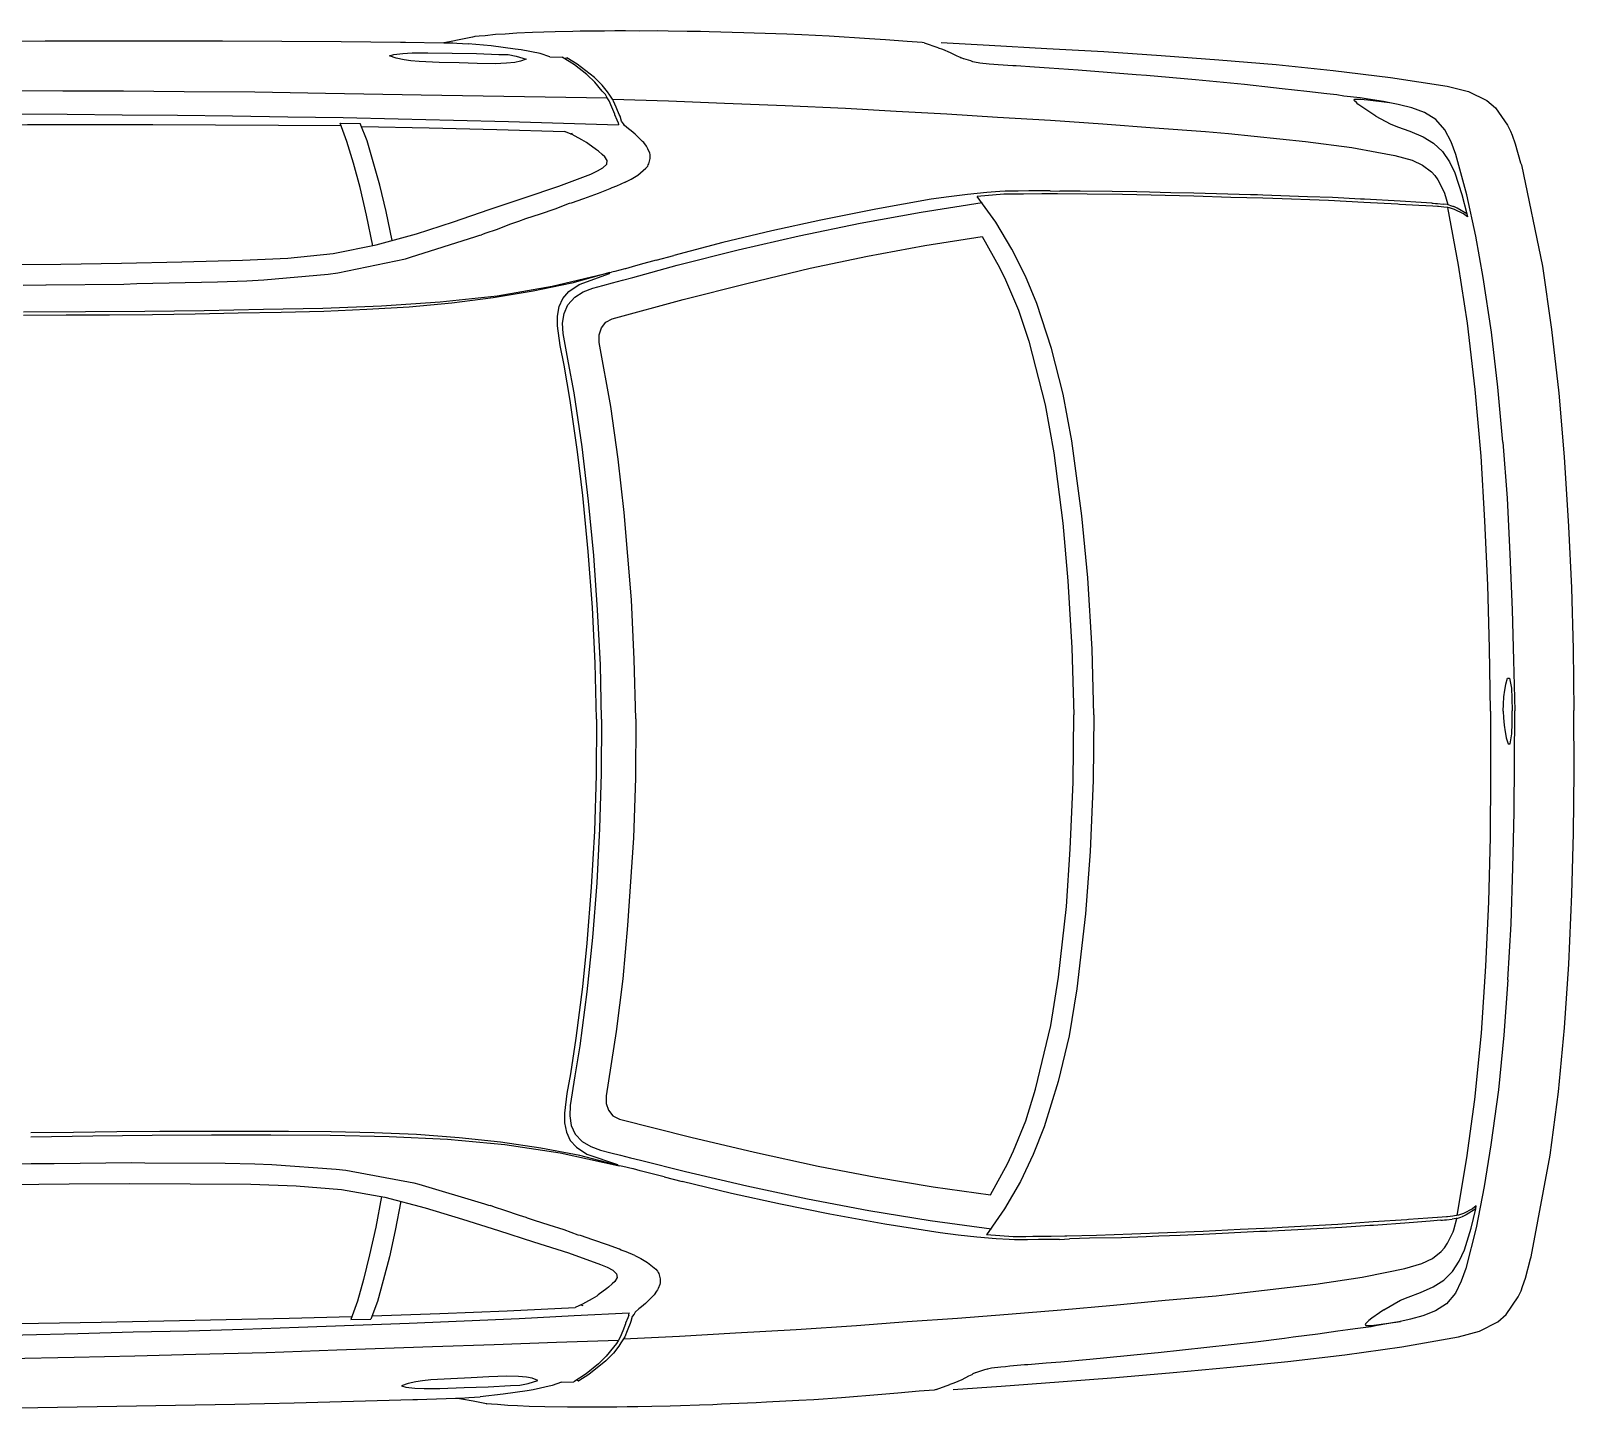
# Model space of a CAD drawing. Header units: inches. Extents: x 13 to 261, y -112 to -47.
# Drawn here: x 43.018 to 45.088, y -76.374 to -74.524 of the extents above; entities that cross this region are included whole.
import ezdxf

# ---------------------------------------------------------------- set-up
doc = ezdxf.new("R2010")
doc.units = ezdxf.units.IN
doc.header["$MEASUREMENT"] = 0

msp = doc.modelspace()

# ---------------------------------------------------------------- linework, layer by layer
at = {"linetype": 'Continuous'}
for p, q in [((43.5137, -74.5394), (43.5197, -74.5394)), ((43.5197, -74.5394), (43.5202, -74.5394)), ((43.5197, -74.5394), (43.5717, -74.5404)), ((44.2388, -74.54), (44.3033, -74.5434)), ((43.7138, -74.5591), (43.7304, -74.5595)), ((43.8057, -74.6473), (43.8062, -74.6503)), ((43.7413, -74.6624), (43.7443, -74.6614)), ((43.8283, -74.6626), (43.8228, -74.6582)), ((43.779, -74.6856), (43.7841, -74.69)), ((45.0157, -74.701), (45.0168, -74.704)), ((44.385, -74.7387), (44.3565, -74.7389)), ((44.385, -74.7387), (44.398, -74.739)), ((44.8967, -74.7551), (44.8977, -74.7551)), ((44.9042, -74.7555), (44.9117, -74.7564)), ((44.9438, -74.7697), (44.9444, -74.7736)), ((43.6205, -74.798), (43.6225, -74.7975)), ((43.8564, -74.8319), (43.8803, -74.8252)), ((43.7531, -74.8643), (43.794, -74.8494)), ((43.794, -74.8494), (43.7945, -74.8484)), ((43.7945, -74.8484), (43.7965, -74.8479)), ((43.801, -74.8469), (43.7965, -74.8479)), ((43.8145, -74.8433), (43.801, -74.8469)), ((43.8155, -74.8433), (43.8145, -74.8433)), ((43.7636, -76.0303), (43.8047, -76.0444)), ((43.8047, -76.0444), (43.8052, -76.0454)), ((43.8052, -76.0454), (43.8072, -76.0459)), ((43.8117, -76.0468), (43.8072, -76.0459)), ((43.8253, -76.0502), (43.8117, -76.0468)), ((43.8263, -76.0502), (43.8253, -76.0502)), ((43.8674, -76.0608), (43.8914, -76.0671)), ((43.6322, -76.0989), (43.6342, -76.0994)), ((44.9164, -76.1185), (44.9239, -76.1174)), ((44.9558, -76.1036), (44.9562, -76.0996)), ((44.9089, -76.119), (44.9099, -76.119)), ((44.3976, -76.1446), (44.3691, -76.1449)), ((44.3976, -76.1446), (44.4106, -76.144)), ((45.0289, -76.1709), (45.0299, -76.1679)), ((43.7927, -76.2085), (43.7976, -76.204)), ((43.7554, -76.2323), (43.7584, -76.2333)), ((43.8424, -76.2306), (43.8369, -76.2351)), ((43.82, -76.2463), (43.8205, -76.2433)), ((43.7297, -76.3361), (43.7463, -76.3354)), ((44.2549, -76.3459), (44.3194, -76.3413)), ((43.53, -76.3594), (43.536, -76.3593)), ((43.536, -76.3593), (43.588, -76.3573)), ((43.536, -76.3593), (43.5365, -76.3593))]:
    msp.add_line(p, q, dxfattribs=at)
for points in [[(42.7097, -74.5396), (42.7127, -74.5396), (42.7942, -74.5389), (42.8757, -74.5386), (42.9577, -74.5379), (43.0372, -74.5377), (43.1167, -74.5375), (43.1957, -74.5378), (43.2752, -74.5376), (43.3547, -74.5379), (43.4342, -74.5386), (43.5137, -74.5394)], [(43.6127, -74.5321), (43.6132, -74.532), (43.6102, -74.5326), (43.5947, -74.5357), (43.5792, -74.5389), (43.5717, -74.5404)], [(43.5717, -74.5404), (43.5742, -74.5404), (43.5772, -74.5404), (43.5807, -74.5403), (43.5837, -74.5403), (43.5892, -74.5408), (43.5967, -74.5412), (43.6043, -74.5416)], [(43.7138, -74.5591), (43.7009, -74.5548), (43.6753, -74.5495), (43.6673, -74.5486), (43.6353, -74.5444), (43.6043, -74.5416)], [(44.2158, -74.5402), (44.2133, -74.5397), (44.1932, -74.5384), (44.1642, -74.5361), (44.1427, -74.5348), (44.0887, -74.5313), (44.0517, -74.5296), (44.0317, -74.5288), (43.9881, -74.5272), (43.9741, -74.5268), (43.9276, -74.5257), (43.9161, -74.5253), (43.8981, -74.525), (43.8726, -74.5247), (43.8586, -74.5244), (43.8341, -74.5246), (43.8156, -74.5242), (43.8011, -74.5244), (43.7871, -74.5245), (43.7786, -74.5246), (43.7666, -74.5247), (43.7546, -74.5248), (43.7446, -74.5249), (43.7211, -74.5256), (43.6906, -74.5264), (43.6696, -74.5275), (43.6541, -74.5287), (43.6411, -74.5293), (43.6272, -74.5309), (43.6192, -74.5315), (43.6132, -74.532)], [(44.2158, -74.5402), (44.2343, -74.5465), (44.2348, -74.547), (44.2403, -74.5489), (44.2509, -74.5533), (44.2599, -74.5578), (44.2644, -74.5597), (44.2654, -74.5602)], [(44.3033, -74.5434), (44.3803, -74.5477), (44.4569, -74.552), (44.5339, -74.5573), (44.611, -74.5631), (44.688, -74.5694), (44.7646, -74.5772), (44.8412, -74.5866), (44.9173, -74.5984), (44.9459, -74.6056), (44.9705, -74.6174), (44.9821, -74.6273), (44.9983, -74.6507), (45.0024, -74.6586), (45.0044, -74.6641), (45.0085, -74.6756), (45.0157, -74.701)], [(43.499, -74.5579), (43.5049, -74.556), (43.5169, -74.5544), (43.5294, -74.5538), (43.5504, -74.5536), (43.5829, -74.5543), (43.6154, -74.5545), (43.6454, -74.5558), (43.6579, -74.5561), (43.6689, -74.5581), (43.6821, -74.5621)], [(43.6821, -74.5621), (43.6745, -74.565), (43.667, -74.5666), (43.656, -74.5677), (43.6405, -74.5683), (43.6165, -74.568), (43.5925, -74.5672), (43.5655, -74.5665), (43.5385, -74.5652), (43.5275, -74.5643), (43.5184, -74.5629), (43.5079, -74.561), (43.499, -74.5579)], [(43.8011, -74.6369), (43.8011, -74.6359), (43.797, -74.6264), (43.7934, -74.6179), (43.7909, -74.614), (43.7884, -74.6095), (43.7843, -74.605), (43.7742, -74.5931), (43.7641, -74.5832), (43.7636, -74.5827), (43.747, -74.5699), (43.7304, -74.5595)], [(43.7349, -74.562), (43.7364, -74.5604), (43.7369, -74.5604)], [(43.8149, -74.7273), (43.8229, -74.7232), (43.8298, -74.7191), (43.8318, -74.7176), (43.8428, -74.7085), (43.8452, -74.7055), (43.8457, -74.704), (43.8467, -74.7025), (43.8486, -74.6954), (43.8486, -74.6899), (43.8481, -74.688), (43.8455, -74.6825), (43.8445, -74.6805), (43.8435, -74.679), (43.8399, -74.674), (43.8384, -74.6725), (43.8369, -74.6711), (43.8283, -74.6626), (43.8228, -74.6582), (43.8193, -74.6557), (43.8142, -74.6513), (43.8127, -74.6488), (43.8102, -74.6453), (43.8081, -74.6388), (43.8071, -74.6363), (43.804, -74.6288), (43.803, -74.6264), (43.7994, -74.6184), (43.7979, -74.6159), (43.7944, -74.6104), (43.7913, -74.606), (43.7843, -74.597), (43.7737, -74.5866), (43.7505, -74.5688), (43.7369, -74.5604)], [(44.335, -74.5711), (44.315, -74.5698), (44.3095, -74.5693), (44.303, -74.5689), (44.2905, -74.5675), (44.281, -74.5656), (44.2785, -74.5646), (44.269, -74.5617), (44.2685, -74.5617), (44.2654, -74.5602)], [(44.2855, -74.5665), (44.281, -74.5656), (44.2785, -74.5646), (44.269, -74.5617), (44.2685, -74.5617), (44.2654, -74.5602)], [(44.3395, -74.5711), (44.3375, -74.5711), (44.335, -74.5711)], [(44.8535, -74.6235), (44.8515, -74.623), (44.838, -74.6201), (44.832, -74.6191), (44.8085, -74.6154), (44.8004, -74.6139), (44.7789, -74.6116), (44.7694, -74.6102), (44.7559, -74.6088), (44.7289, -74.6056), (44.6958, -74.6019), (44.6843, -74.6005), (44.6453, -74.5963), (44.5797, -74.5899), (44.5142, -74.584), (44.5002, -74.5831), (44.4226, -74.5768), (44.3836, -74.5742), (44.3641, -74.5728), (44.3395, -74.5711)], [(42.7628, -74.6042), (42.8848, -74.6041), (42.9728, -74.6043), (43.0608, -74.6045), (43.1423, -74.6048), (43.2238, -74.6055), (43.3183, -74.6062), (43.4133, -74.6078), (43.5414, -74.6102), (43.6244, -74.6115), (43.7079, -74.6127), (43.7909, -74.614)], [(43.5414, -74.6102), (43.6244, -74.6115), (43.7079, -74.6127), (43.7909, -74.614)], [(43.7979, -74.6159), (43.8729, -74.6182), (43.948, -74.6211), (44.0295, -74.6243), (44.1105, -74.6281), (44.1786, -74.632), (44.2461, -74.6354), (44.3142, -74.6398), (44.3852, -74.6441), (44.4557, -74.649), (44.5248, -74.6544), (44.5933, -74.6593), (44.6239, -74.662), (44.7275, -74.6726), (44.7895, -74.6805), (44.8231, -74.6867), (44.8471, -74.6915), (44.8702, -74.6978), (44.8843, -74.7042), (44.8963, -74.7131), (44.9009, -74.718), (44.9049, -74.724), (44.9126, -74.7394), (44.9136, -74.7419), (44.9182, -74.7569)], [(44.8215, -74.6384), (44.8015, -74.6254), (44.7975, -74.6225), (44.7955, -74.6205), (44.793, -74.618), (44.7925, -74.617), (44.7935, -74.616), (44.7985, -74.6159), (44.799, -74.6159), (44.801, -74.6159), (44.811, -74.6168), (44.8401, -74.6205)], [(44.9921, -75.0757), (44.9854, -75.0018), (44.9768, -74.9284), (44.9656, -74.855), (44.9556, -74.7995), (44.9436, -74.7442), (44.9291, -74.6898), (44.9225, -74.6728), (44.9143, -74.6569), (44.9022, -74.643), (44.8871, -74.6337), (44.8701, -74.6273), (44.8535, -74.6235)], [(42.7711, -74.6356), (42.8451, -74.6354), (42.9186, -74.6358), (42.9926, -74.6356), (43.0666, -74.6359), (43.1406, -74.6368), (43.2146, -74.6371), (43.2886, -74.638), (43.3626, -74.6393), (43.4366, -74.6406), (43.5106, -74.642), (43.5847, -74.6438), (43.6587, -74.6456), (43.7322, -74.648), (43.8062, -74.6503)], [(43.4767, -74.8123), (43.4683, -74.7714), (43.4595, -74.7344), (43.4507, -74.7015), (43.4419, -74.6726), (43.4327, -74.6482), (43.4597, -74.6484)], [(43.8057, -74.6473), (43.8042, -74.6438), (43.8011, -74.6369)], [(44.8215, -74.6384), (44.8408, -74.6491), (44.8508, -74.653)], [(43.4342, -74.6517), (43.3502, -74.6509), (43.2657, -74.6507), (43.1817, -74.6504), (43.0977, -74.6502), (43.0137, -74.6504), (42.9297, -74.6512), (42.8457, -74.6519)], [(43.5026, -74.8055), (43.4943, -74.7666), (43.4859, -74.7312), (43.4772, -74.6998), (43.4689, -74.6718), (43.4597, -74.6484)], [(43.4612, -74.6524), (43.5523, -74.6541), (43.6428, -74.6563), (43.7338, -74.659)], [(43.779, -74.6856), (43.779, -74.6856), (43.7765, -74.6836), (43.765, -74.6752), (43.7629, -74.6737), (43.7629, -74.6737), (43.7569, -74.6703), (43.7479, -74.6653), (43.7438, -74.6634), (43.7338, -74.659)], [(44.8508, -74.653), (44.8674, -74.6588), (44.8849, -74.6662), (44.899, -74.6746), (44.9111, -74.6859)], [(44.9111, -74.6859), (44.9202, -74.6999), (44.9274, -74.7148), (44.9371, -74.7437), (44.9438, -74.7697)], [(43.3018, -74.8318), (43.3628, -74.8288), (43.4233, -74.8228), (43.4812, -74.8112), (43.535, -74.7963), (43.5849, -74.7803), (43.6327, -74.7639), (43.6796, -74.748), (43.726, -74.7325), (43.7688, -74.7162), (43.7778, -74.7121), (43.7852, -74.708), (43.7902, -74.703), (43.7907, -74.698), (43.7876, -74.693), (43.7841, -74.69)], [(45.0168, -74.704), (45.045, -74.8398), (45.0572, -74.9246), (45.067, -75.0101), (45.0743, -75.0955), (45.0801, -75.189), (45.0838, -75.2709), (45.0861, -75.3534), (45.0873, -75.4354)], [(43.8149, -74.7273), (43.8035, -74.7324), (43.797, -74.7349), (43.7945, -74.7359), (43.7786, -74.7421), (43.7591, -74.7493), (43.7427, -74.7554), (43.7397, -74.7559), (43.7207, -74.7631), (43.7008, -74.7698), (43.6814, -74.7764), (43.6719, -74.78), (43.6704, -74.7805)], [(44.3001, -74.7409), (44.2741, -74.7436), (44.2491, -74.7469), (44.2251, -74.7501), (44.1513, -74.7632), (44.0774, -74.7779), (44.0115, -74.7925), (43.9461, -74.8081), (43.8803, -74.8252)], [(44.9444, -74.7736), (44.9393, -74.7697), (44.9273, -74.7638), (44.9233, -74.7623), (44.9203, -74.7614), (44.9183, -74.7609), (44.9183, -74.7609), (44.9173, -74.7609), (44.9128, -74.7604), (44.9058, -74.7595), (44.9053, -74.7595), (44.9043, -74.7595), (44.8982, -74.7591), (44.8792, -74.7582), (44.8532, -74.757), (44.8512, -74.7565), (44.8057, -74.7544), (44.7582, -74.7518), (44.6837, -74.749), (44.6701, -74.7486), (44.6271, -74.7475), (44.5776, -74.7459), (44.5776, -74.7459), (44.4821, -74.7438), (44.4346, -74.7432), (44.3946, -74.7426), (44.3921, -74.7426), (44.3736, -74.7428), (44.3491, -74.743), (44.3396, -74.7431), (44.3331, -74.7431), (44.3301, -74.7431), (44.3226, -74.7432), (44.2871, -74.7465)], [(44.4433, -75.4412), (44.441, -75.3532), (44.4352, -75.2577), (44.4274, -75.1743), (44.414, -75.0739), (44.4025, -75.0115), (44.3869, -74.9501), (44.3669, -74.8898), (44.3516, -74.853), (44.3337, -74.8171), (44.3119, -74.7808), (44.2871, -74.7465)], [(44.3565, -74.7389), (44.342, -74.739), (44.3315, -74.7391), (44.3245, -74.7392), (44.3176, -74.7398), (44.3001, -74.7409)], [(44.8967, -74.7551), (44.8822, -74.7542), (44.8822, -74.7542), (44.8542, -74.7525), (44.8062, -74.7499), (44.8012, -74.7499), (44.7636, -74.7478), (44.7301, -74.7466), (44.6701, -74.7446), (44.6631, -74.7442), (44.6536, -74.7442), (44.5776, -74.7419), (44.5776, -74.7419), (44.5466, -74.7412), (44.5181, -74.7405), (44.5011, -74.7401), (44.4681, -74.7394), (44.4251, -74.7393), (44.398, -74.739)], [(43.7834, -75.4471), (43.7817, -75.3741), (43.778, -75.3006), (43.7729, -75.2276), (43.7657, -75.1547), (43.7571, -75.0818), (43.7464, -75.0094), (43.7391, -74.9694), (43.7317, -74.93), (43.7311, -74.916), (43.733, -74.903), (43.7379, -74.8914), (43.7473, -74.8814), (43.7587, -74.8743), (43.7717, -74.8691), (43.7852, -74.8655), (43.7981, -74.8619), (43.8116, -74.8583), (43.8251, -74.8547), (43.8849, -74.8386), (43.9667, -74.8179), (44.0481, -74.7992), (44.1299, -74.7819), (44.2118, -74.7672), (44.2937, -74.7545)], [(44.8977, -74.7551), (44.8987, -74.7551), (44.9017, -74.7555), (44.9042, -74.7555)], [(44.9182, -74.7569), (44.9172, -74.7569), (44.9117, -74.7564)], [(44.9182, -74.7569), (44.9232, -74.7588), (44.9258, -74.7598)], [(44.9753, -75.4364), (44.9741, -75.3519), (44.9718, -75.2674), (44.968, -75.181), (44.9628, -75.0945), (44.955, -75.0051), (44.9447, -74.9162), (44.9325, -74.8383), (44.9183, -74.7609)], [(44.9438, -74.7697), (44.9308, -74.7618), (44.9263, -74.7598), (44.9258, -74.7598)], [(43.6704, -74.7805), (43.6614, -74.7836), (43.642, -74.7908), (43.628, -74.7954), (43.6225, -74.7975)], [(43.0076, -74.865), (43.0381, -74.8647), (43.0386, -74.8647), (43.1426, -74.8638), (43.1601, -74.8631), (43.2681, -74.8606), (43.3076, -74.8593), (43.3306, -74.8581), (43.4165, -74.8503), (43.4295, -74.8487), (43.5203, -74.8299), (43.5273, -74.8278), (43.6146, -74.8), (43.62, -74.798), (43.6205, -74.798)], [(43.8294, -75.4467), (43.8271, -75.3672), (43.8234, -75.2872), (43.8134, -75.1698), (43.8057, -75.0983), (43.7956, -75.0279), (43.7803, -74.9421), (43.7802, -74.9316), (43.7832, -74.9225), (43.7891, -74.915), (43.7976, -74.9104), (43.8928, -74.8846), (43.9781, -74.8628), (44.063, -74.8425), (44.1398, -74.8263), (44.2167, -74.8122), (44.2936, -74.8)], [(44.2936, -74.8), (44.317, -74.8413), (44.3251, -74.8582), (44.3425, -74.8985), (44.3563, -74.9404), (44.3781, -75.0257), (44.3897, -75.0901), (44.402, -75.1845), (44.4087, -75.2615), (44.414, -75.3514), (44.4168, -75.4414)], [(42.8959, -74.838), (42.9769, -74.8373), (43.0584, -74.837), (43.1394, -74.8358), (43.2204, -74.8341), (43.3018, -74.8318)], [(43.8564, -74.8319), (43.8349, -74.8376), (43.8244, -74.8407), (43.8155, -74.8433)], [(43.0079, -74.901), (43.0914, -74.9007), (43.1709, -74.9), (43.2504, -74.8993), (43.3299, -74.8976), (43.4094, -74.8959), (43.4884, -74.8927), (43.5668, -74.8875), (43.6433, -74.8793), (43.7172, -74.8666), (43.7945, -74.8484), (43.7436, -74.8624), (43.6917, -74.8734), (43.6378, -74.8823), (43.5824, -74.8893), (43.5254, -74.8948), (43.4684, -74.8979), (43.411, -74.9004), (43.3535, -74.9019), (43.296, -74.9029), (43.2385, -74.9039), (43.181, -74.9049), (43.1235, -74.9054), (43.0655, -74.9055), (43.008, -74.906)], [(43.7764, -75.4471), (43.7747, -75.3721), (43.771, -75.2972), (43.7653, -75.2222), (43.7582, -75.1473), (43.7512, -75.0888), (43.741, -75.0199), (43.7331, -74.9725), (43.7279, -74.946), (43.7241, -74.9196), (43.724, -74.9066), (43.7264, -74.894), (43.7313, -74.883), (43.7392, -74.8739), (43.7531, -74.8643)], [(44.9921, -75.0757), (44.9978, -75.1507), (45.0014, -75.2257), (45.0046, -75.3006), (45.0062, -75.3681), (45.0078, -75.4361)], [(44.9923, -75.4362), (44.9927, -75.4272), (44.9931, -75.4172), (44.9946, -75.4082), (44.996, -75.4007), (44.996, -75.4002), (44.9984, -75.3922), (45.0009, -75.3922), (45.0035, -75.4056), (45.0042, -75.4191), (45.0043, -75.4361)], [(43.7764, -75.4471), (43.776, -75.5221), (43.7737, -75.5972), (43.7694, -75.6722), (43.7635, -75.7473), (43.7576, -75.8058), (43.7487, -75.8749), (43.7416, -75.9225), (43.7368, -75.949), (43.7336, -75.9755), (43.7337, -75.9885), (43.7363, -76.001), (43.7414, -76.012), (43.7495, -76.0209), (43.7636, -76.0303)], [(43.7834, -75.4471), (43.783, -75.5201), (43.7807, -75.5936), (43.7768, -75.6666), (43.771, -75.7397), (43.7636, -75.8128), (43.7543, -75.8853), (43.7476, -75.9254), (43.741, -75.965), (43.7406, -75.979), (43.7427, -75.9919), (43.7478, -76.0034), (43.7574, -76.0133), (43.769, -76.0202), (43.782, -76.0251), (43.7956, -76.0285), (43.8086, -76.0319), (43.8221, -76.0352), (43.8357, -76.0386), (43.8958, -76.0536), (43.978, -76.0728), (44.0596, -76.0901), (44.1418, -76.1059), (44.2239, -76.1191), (44.306, -76.1304)], [(43.8294, -75.4467), (43.8286, -75.5262), (43.8263, -75.6062), (43.8183, -75.7238), (43.812, -75.7953), (43.8031, -75.8659), (43.7894, -75.952), (43.7895, -75.9625), (43.7926, -75.9715), (43.7986, -75.9789), (43.8072, -75.9834), (43.9029, -76.0075), (43.9886, -76.0277), (44.0737, -76.0465), (44.1509, -76.0613), (44.228, -76.0741), (44.3051, -76.0849)], [(44.4433, -75.4412), (44.4426, -75.5292), (44.4385, -75.6247), (44.4322, -75.7083), (44.4206, -75.8089), (44.4102, -75.8715), (44.3957, -75.9331), (44.3768, -75.9938), (44.3621, -76.0309), (44.3449, -76.0671), (44.3238, -76.1038), (44.2996, -76.1385)], [(44.3051, -76.0849), (44.3277, -76.0432), (44.3356, -76.0261), (44.3522, -75.9855), (44.3653, -75.9434), (44.3856, -75.8577), (44.396, -75.7931), (44.4066, -75.6985), (44.4119, -75.6214), (44.4156, -75.5314), (44.4168, -75.4414)], [(44.9753, -75.4364), (44.9756, -75.5209), (44.9748, -75.6054), (44.9726, -75.6919), (44.9689, -75.7785), (44.9627, -75.868), (44.954, -75.9571), (44.9432, -76.0352), (44.9304, -76.1128)], [(44.9923, -75.4362), (44.9929, -75.4452), (44.9935, -75.4552), (44.9951, -75.4642), (44.9966, -75.4717), (44.9966, -75.4722), (44.9992, -75.4802), (45.0017, -75.4802), (45.0041, -75.4666), (45.0045, -75.4531), (45.0043, -75.4361)], [(44.9985, -75.7967), (45.0029, -75.7217), (45.0052, -75.6466), (45.007, -75.5716), (45.0074, -75.5041), (45.0078, -75.4361)], [(45.0299, -76.1679), (45.0556, -76.0317), (45.0664, -75.9466), (45.0746, -75.861), (45.0803, -75.7755), (45.0845, -75.6819), (45.0868, -75.5999), (45.0875, -75.5174), (45.0873, -75.4354)], [(44.9985, -75.7967), (44.9932, -75.8708), (44.9859, -75.9443), (44.976, -76.0179), (44.967, -76.0735), (44.956, -76.1291), (44.9425, -76.1837), (44.9361, -76.2008), (44.9283, -76.2169), (44.9164, -76.231), (44.9015, -76.2406), (44.8846, -76.2472), (44.8681, -76.2514)], [(43.0178, -76.0069), (43.1013, -76.0057), (43.1808, -76.005), (43.2603, -76.0043), (43.3398, -76.0046), (43.4193, -76.0048), (43.4984, -76.0066), (43.5769, -76.0104), (43.6535, -76.0172), (43.7276, -76.0286), (43.8052, -76.0454), (43.7541, -76.0323), (43.702, -76.0223), (43.6479, -76.0143), (43.5924, -76.0083), (43.5353, -76.0038), (43.4783, -76.0018), (43.4208, -76.0003), (43.3633, -75.9998), (43.3058, -75.9999), (43.2483, -75.9999), (43.1908, -75.9999), (43.1333, -76.0004), (43.0753, -76.0014), (43.0178, -76.0019)], [(42.2042, -76.1077), (42.2112, -76.1052), (42.2117, -76.1051), (42.2356, -76.0969), (42.2546, -76.0908), (42.264, -76.0882), (42.3059, -76.0768), (42.3084, -76.0763), (42.3309, -76.0716), (42.4078, -76.0604), (42.4233, -76.0593), (42.4458, -76.0576), (42.4653, -76.0564), (42.5337, -76.0523), (42.6052, -76.0496), (42.6907, -76.0474), (42.7757, -76.0456), (42.7912, -76.0455), (42.8842, -76.0441), (42.9722, -76.0433), (43.0182, -76.0429)], [(43.0182, -76.0429), (43.0487, -76.0427), (43.0492, -76.0427), (43.1532, -76.0417), (43.1707, -76.0421), (43.2787, -76.0426), (43.3182, -76.0432), (43.3412, -76.044), (43.4272, -76.0503), (43.4403, -76.0517), (43.5314, -76.0688), (43.5384, -76.0708), (43.6262, -76.097), (43.6317, -76.0989), (43.6322, -76.0989)], [(43.8674, -76.0608), (43.8458, -76.0555), (43.8353, -76.0526), (43.8263, -76.0502)], [(42.9069, -76.0719), (42.9879, -76.0712), (43.0694, -76.07), (43.1504, -76.0697), (43.2314, -76.07), (43.3129, -76.0708)], [(43.3129, -76.0708), (43.3739, -76.0727), (43.4345, -76.0777), (43.4926, -76.0882), (43.5467, -76.1022), (43.5968, -76.1173), (43.645, -76.1328), (43.6921, -76.1479), (43.7388, -76.1625), (43.7819, -76.1781), (43.7909, -76.182), (43.7985, -76.186), (43.8035, -76.1909), (43.8041, -76.1959), (43.8011, -76.2009), (43.7976, -76.204)], [(44.3126, -76.1439), (44.2866, -76.1416), (44.2616, -76.1388), (44.2375, -76.136), (44.1634, -76.1242), (44.0893, -76.1109), (44.0232, -76.0974), (43.9576, -76.083), (43.8914, -76.0671)], [(43.4881, -76.0872), (43.4804, -76.1283), (43.4723, -76.1654), (43.4641, -76.1984), (43.4558, -76.2275), (43.447, -76.2521), (43.474, -76.2514)], [(43.5141, -76.0935), (43.5065, -76.1326), (43.4988, -76.1681), (43.4906, -76.1997), (43.4828, -76.2278), (43.474, -76.2514)], [(43.6823, -76.1155), (43.6733, -76.1126), (43.6537, -76.1057), (43.6397, -76.1014), (43.6342, -76.0994)], [(43.8278, -76.1662), (43.8162, -76.1613), (43.8097, -76.1589), (43.8072, -76.1579), (43.7912, -76.152), (43.7716, -76.1452), (43.7551, -76.1393), (43.752, -76.1389), (43.733, -76.132), (43.7129, -76.1257), (43.6934, -76.1194), (43.6838, -76.116), (43.6823, -76.1155)], [(43.8128, -76.2778), (43.8878, -76.2742), (43.9627, -76.27), (44.0442, -76.2653), (44.1251, -76.26), (44.1931, -76.2549), (44.2606, -76.2503), (44.3285, -76.2447), (44.3995, -76.2391), (44.4699, -76.233), (44.5389, -76.2263), (44.6073, -76.2202), (44.6378, -76.2169), (44.7412, -76.2045), (44.8031, -76.1955), (44.8365, -76.1887), (44.8605, -76.1835), (44.8834, -76.1768), (44.8974, -76.1701), (44.9093, -76.161), (44.9137, -76.156), (44.9177, -76.1499), (44.9251, -76.1344), (44.926, -76.1319), (44.9304, -76.1168)], [(44.9562, -76.0996), (44.9513, -76.1036), (44.9393, -76.1097), (44.9353, -76.1113), (44.9324, -76.1123), (44.9304, -76.1128), (44.9304, -76.1128), (44.9294, -76.1128), (44.9249, -76.1134), (44.9179, -76.1144), (44.9174, -76.1144), (44.9164, -76.1145), (44.9104, -76.115), (44.8914, -76.1162), (44.8654, -76.1179), (44.8634, -76.1184), (44.8179, -76.1213), (44.7705, -76.1248), (44.696, -76.1289), (44.6825, -76.1295), (44.6395, -76.1314), (44.59, -76.1339), (44.59, -76.1339), (44.4946, -76.1377), (44.4471, -76.1392), (44.4071, -76.1405), (44.4046, -76.1405), (44.3861, -76.1407), (44.3616, -76.1409), (44.3521, -76.141), (44.3456, -76.1411), (44.3426, -76.1411), (44.3351, -76.1412), (44.2996, -76.1385)], [(44.9304, -76.1168), (44.9294, -76.1168), (44.9239, -76.1174)], [(44.9245, -76.1879), (44.9334, -76.1738), (44.9403, -76.1587), (44.9495, -76.1297), (44.9558, -76.1036)], [(44.9304, -76.1168), (44.9354, -76.1148), (44.9379, -76.1138)], [(44.9558, -76.1036), (44.9429, -76.1117), (44.9384, -76.1138), (44.9379, -76.1138)], [(44.9089, -76.119), (44.8944, -76.1202), (44.8944, -76.1202), (44.8664, -76.1224), (44.8185, -76.1258), (44.8135, -76.1259), (44.776, -76.1287), (44.7425, -76.1305), (44.6825, -76.1335), (44.6755, -76.1341), (44.666, -76.1342), (44.5901, -76.1379), (44.5901, -76.1379), (44.5591, -76.1392), (44.5306, -76.1404), (44.5136, -76.1411), (44.4806, -76.1424), (44.4376, -76.1432), (44.4106, -76.144)], [(44.9099, -76.119), (44.9109, -76.119), (44.9139, -76.1185), (44.9164, -76.1185)], [(44.3691, -76.1449), (44.3546, -76.145), (44.3441, -76.1451), (44.3371, -76.1451), (44.3301, -76.1447), (44.3126, -76.1439)], [(43.8278, -76.1662), (43.8358, -76.1701), (43.8429, -76.1741), (43.8449, -76.1755), (43.856, -76.1844), (43.8585, -76.1874), (43.859, -76.1889), (43.86, -76.1904), (43.8621, -76.1974), (43.8621, -76.2029), (43.8616, -76.2049), (43.8592, -76.2104), (43.8582, -76.2124), (43.8572, -76.2139), (43.8538, -76.219), (43.8523, -76.2205), (43.8508, -76.222), (43.8424, -76.2306), (43.8369, -76.2351), (43.8334, -76.2376), (43.8285, -76.2422), (43.827, -76.2447), (43.8245, -76.2482), (43.8226, -76.2547), (43.8216, -76.2573), (43.8187, -76.2648), (43.8177, -76.2673), (43.8143, -76.2753), (43.8128, -76.2778), (43.8093, -76.2834), (43.8064, -76.2879), (43.7995, -76.297), (43.7891, -76.3075), (43.7662, -76.3258), (43.7528, -76.3344)], [(44.3194, -76.3413), (44.3963, -76.3356), (44.4728, -76.3299), (44.5497, -76.3232), (44.6267, -76.3161), (44.7036, -76.3084), (44.78, -76.2992), (44.8564, -76.2885), (44.9323, -76.2753), (44.9607, -76.2676), (44.9851, -76.2553), (44.9965, -76.2452), (45.0123, -76.2216), (45.0163, -76.2136), (45.0182, -76.208), (45.0221, -76.1965), (45.0289, -76.1709)], [(44.8648, -76.2219), (44.8813, -76.2158), (44.8987, -76.2081), (44.9126, -76.1995), (44.9245, -76.1879)], [(43.7927, -76.2085), (43.7927, -76.2085), (43.7902, -76.2105), (43.7788, -76.2191), (43.7768, -76.2207), (43.7768, -76.2207), (43.7708, -76.2242), (43.7619, -76.2293), (43.7579, -76.2313), (43.7479, -76.2359)], [(43.4755, -76.2473), (43.5665, -76.244), (43.6569, -76.2402), (43.7479, -76.2359)], [(44.8324, -76.2389), (44.8265, -76.2433), (44.8161, -76.2504), (44.8121, -76.2534), (44.8101, -76.2554), (44.8077, -76.2579), (44.8072, -76.2589), (44.8082, -76.2599), (44.8132, -76.2599), (44.8137, -76.2599), (44.8157, -76.2599), (44.8257, -76.2588), (44.8548, -76.2546)], [(44.8324, -76.2389), (44.8549, -76.226), (44.8648, -76.2219)], [(42.7857, -76.2765), (42.8597, -76.2754), (42.9332, -76.2737), (43.0072, -76.2725), (43.0812, -76.2709), (43.1552, -76.2687), (43.2292, -76.2671), (43.3032, -76.2649), (43.3771, -76.2622), (43.4511, -76.2596), (43.5251, -76.2569), (43.5991, -76.2537), (43.673, -76.2506), (43.7465, -76.2469), (43.8205, -76.2433)], [(43.4485, -76.2486), (43.3645, -76.2508), (43.28, -76.2526), (43.1961, -76.2543), (43.1121, -76.2561), (43.0281, -76.2574), (42.9441, -76.2581), (42.8601, -76.2589)], [(43.8156, -76.2568), (43.8156, -76.2578), (43.8117, -76.2673), (43.8083, -76.2759), (43.8058, -76.2799), (43.8034, -76.2844), (43.7994, -76.289), (43.7895, -76.301), (43.7796, -76.3111), (43.7791, -76.3116), (43.7627, -76.3248), (43.7463, -76.3354)], [(43.82, -76.2463), (43.8185, -76.2498), (43.8156, -76.2568)], [(44.8681, -76.2514), (44.8661, -76.2519), (44.8526, -76.255), (44.8466, -76.2561), (44.8232, -76.2603), (44.8152, -76.2619), (44.7937, -76.2646), (44.7842, -76.2661), (44.7707, -76.2678), (44.7438, -76.2715), (44.7108, -76.2758), (44.6993, -76.2774), (44.6604, -76.2823), (44.5949, -76.2898), (44.5295, -76.2969), (44.5155, -76.298), (44.4381, -76.3057), (44.3991, -76.3091), (44.3796, -76.3108), (44.3551, -76.313)], [(42.778, -76.3081), (42.9, -76.306), (42.988, -76.3042), (43.076, -76.3024), (43.1575, -76.3007), (43.239, -76.2985), (43.3334, -76.2961), (43.4284, -76.2928), (43.5564, -76.2881), (43.6394, -76.2854), (43.7228, -76.2826), (43.8058, -76.2799)], [(43.5564, -76.2881), (43.6394, -76.2854), (43.7228, -76.2826), (43.8058, -76.2799)], [(44.3506, -76.313), (44.3306, -76.3147), (44.3251, -76.3153), (44.3187, -76.3158), (44.3062, -76.3174), (44.2967, -76.3195), (44.2942, -76.3205), (44.2847, -76.3236), (44.2842, -76.3236), (44.2812, -76.3251)], [(44.3012, -76.3185), (44.2967, -76.3195), (44.2942, -76.3205), (44.2847, -76.3236), (44.2842, -76.3236), (44.2812, -76.3251)], [(44.3551, -76.313), (44.3531, -76.313), (44.3506, -76.313)], [(43.698, -76.3337), (43.6903, -76.3309), (43.6827, -76.3295), (43.6717, -76.3286), (43.6562, -76.3282), (43.6322, -76.3289), (43.6083, -76.3302), (43.5813, -76.3314), (43.5543, -76.3331), (43.5433, -76.3342), (43.5343, -76.3358), (43.5238, -76.3379), (43.5149, -76.3411)], [(43.5149, -76.3411), (43.5209, -76.3429), (43.5329, -76.3443), (43.5454, -76.3447), (43.5664, -76.3445), (43.5989, -76.3432), (43.6314, -76.3425), (43.6613, -76.3407), (43.6738, -76.3401), (43.6848, -76.338), (43.698, -76.3337)], [(43.7297, -76.3361), (43.7169, -76.3407), (43.6914, -76.3464), (43.6834, -76.3475), (43.6515, -76.3523), (43.6205, -76.3556)], [(43.7508, -76.3329), (43.7523, -76.3344), (43.7528, -76.3344)], [(44.2319, -76.3461), (44.2504, -76.3394), (44.2509, -76.3389), (44.2563, -76.3369), (44.2668, -76.3323), (44.2758, -76.3277), (44.2802, -76.3257), (44.2812, -76.3251)], [(42.7261, -76.3736), (42.7291, -76.3735), (42.8106, -76.3728), (42.8921, -76.3716), (42.9741, -76.3708), (43.0536, -76.3696), (43.1331, -76.3684), (43.2121, -76.3667), (43.2916, -76.3655), (43.371, -76.3638), (43.4505, -76.3616), (43.53, -76.3594)], [(43.588, -76.3573), (43.5905, -76.3573), (43.5935, -76.3573), (43.597, -76.3573), (43.6, -76.3572), (43.6055, -76.3567), (43.613, -76.3561), (43.6205, -76.3556)], [(43.6291, -76.365), (43.6296, -76.365), (43.6266, -76.3645), (43.611, -76.3616), (43.5955, -76.3588), (43.588, -76.3573)], [(44.2319, -76.3461), (44.2294, -76.3466), (44.2094, -76.3483), (44.1805, -76.351), (44.159, -76.3527), (44.105, -76.3572), (44.068, -76.3596), (44.048, -76.3607), (44.0046, -76.3631), (43.9906, -76.3637), (43.9441, -76.3657), (43.9326, -76.3663), (43.9146, -76.3669), (43.8891, -76.3677), (43.8751, -76.3683), (43.8506, -76.3685), (43.8321, -76.3692), (43.8176, -76.3693), (43.8036, -76.3694), (43.7951, -76.3695), (43.7831, -76.3696), (43.7711, -76.3697), (43.7611, -76.3698), (43.7376, -76.3695), (43.7071, -76.3693), (43.6861, -76.3685), (43.6706, -76.3676), (43.6576, -76.3672), (43.6436, -76.3658), (43.6356, -76.3654), (43.6296, -76.365)]]:
    msp.add_lwpolyline(points, dxfattribs=at)

doc.saveas('drawing.dxf')
